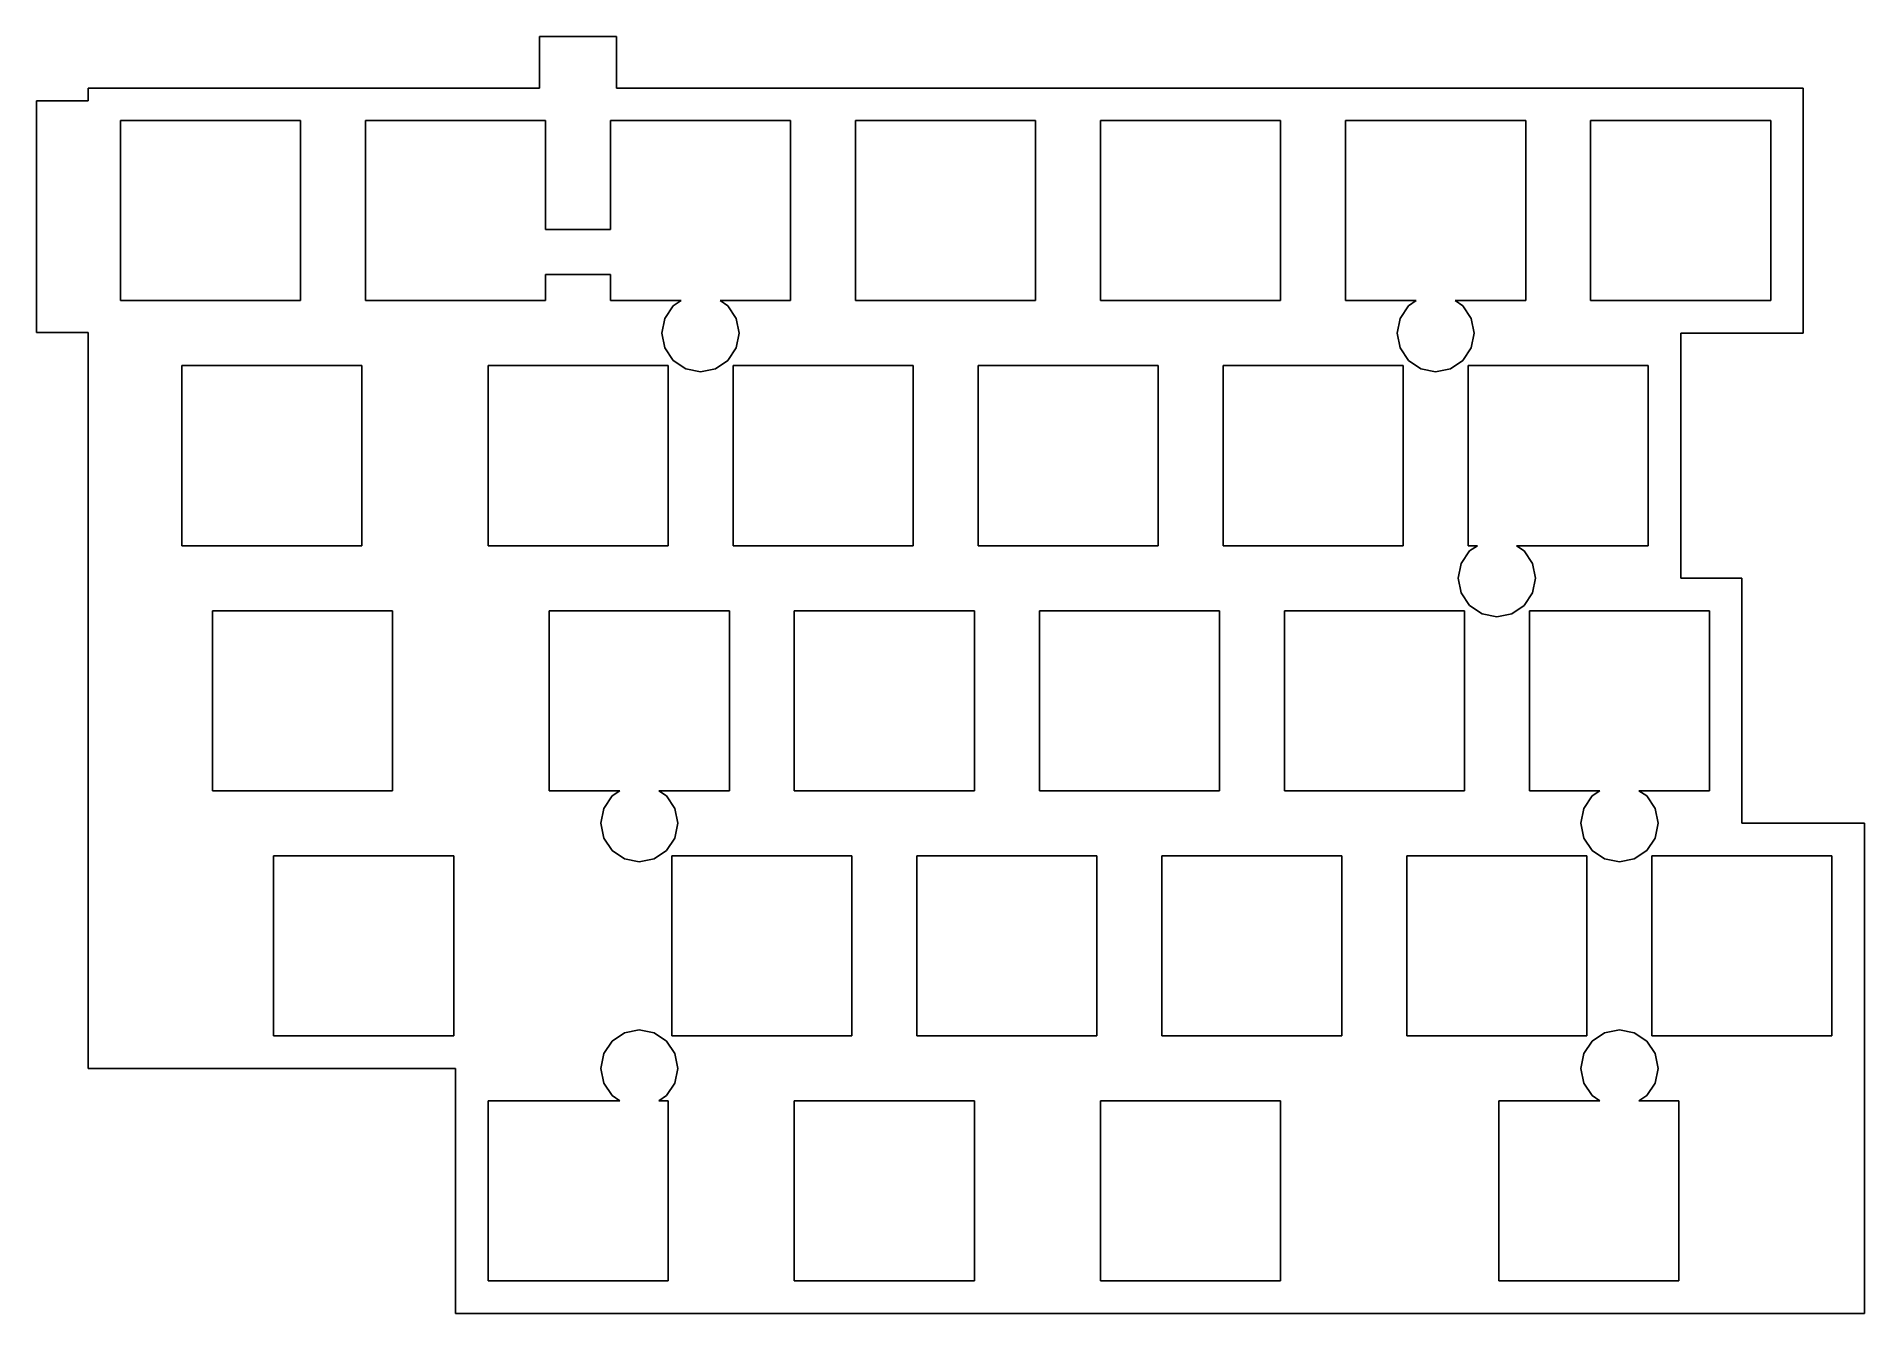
# Model space of a CAD drawing. Header units: metres. Extents: x -14 to 129, y -86 to 14.
import ezdxf

# ---------------------------------------------------------------- set-up
doc = ezdxf.new("R2010")
doc.units = ezdxf.units.M

msp = doc.modelspace()

# ---------------------------------------------------------------- linework, layer by layer
for p, q in [((31.575, 13.525), (25.575, 13.525)), ((25.575, 13.525), (25.575, 9.52499)), ((31.575, 9.52499), (31.575, 13.525)), ((25.575, 9.52499), (-9.52499, 9.52499)), ((-9.52499, 9.52499), (-9.52499, 8.52499)), ((123.825, 9.52499), (31.575, 9.52499)), ((123.825, -9.52499), (123.825, 9.52499)), ((-9.52499, 8.52499), (-13.525, 8.52499)), ((-13.525, 8.52499), (-13.525, -9.47499)), ((-7, -7), (-7, 7)), ((-7, 7), (7, 7)), ((7, 7), (7, -7)), ((12.05, -7), (12.05, 7)), ((12.05, 7), (26.05, 7)), ((26.05, 7), (26.05, -1.47499)), ((31.1, -1.47499), (31.1, 7)), ((31.1, 7), (45.1, 7)), ((45.1, 7), (45.1, -7)), ((50.15, -7), (50.15, 7)), ((50.15, 7), (64.15, 7)), ((64.15, 7), (64.15, -7)), ((69.2, -7), (69.2, 7)), ((69.2, 7), (83.2, 7)), ((83.2, 7), (83.2, -7)), ((88.25, -7), (88.25, 7)), ((88.25, 7), (102.25, 7)), ((102.25, 7), (102.25, -7)), ((107.3, -7), (107.3, 7)), ((107.3, 7), (121.3, 7)), ((121.3, 7), (121.3, -7)), ((26.05, -1.47499), (31.1, -1.47499)), ((31.1, -4.97499), (26.05, -4.97499)), ((26.05, -4.97499), (26.05, -7)), ((31.1, -7), (31.1, -4.97499)), ((7, -7), (-7, -7)), ((26.05, -7), (12.05, -7)), ((36.5828, -7), (31.1, -7)), ((35.9787, -7.40367), (36.5828, -7)), ((45.1, -7), (39.6172, -7)), ((39.6172, -7), (40.2213, -7.40367)), ((64.15, -7), (50.15, -7)), ((83.2, -7), (69.2, -7)), ((93.7328, -7), (88.25, -7)), ((93.1287, -7.40367), (93.7328, -7)), ((102.25, -7), (96.7672, -7)), ((96.7672, -7), (97.3713, -7.40367)), ((121.3, -7), (107.3, -7)), ((35.1, -9.52499), (35.3284, -8.37694)), ((35.3284, -8.37694), (35.9787, -7.40367)), ((40.2213, -7.40367), (40.8716, -8.37694)), ((40.8716, -8.37694), (41.1, -9.52499)), ((92.25, -9.52499), (92.4784, -8.37694)), ((92.4784, -8.37694), (93.1287, -7.40367)), ((97.3713, -7.40367), (98.0216, -8.37694)), ((98.0216, -8.37694), (98.25, -9.52499)), ((-13.525, -9.47499), (-9.52499, -9.47499)), ((-9.52499, -9.47499), (-9.52499, -66.675)), ((35.3284, -10.673), (35.1, -9.52499)), ((41.1, -9.52499), (40.8716, -10.673)), ((92.4784, -10.673), (92.25, -9.52499)), ((98.25, -9.52499), (98.0216, -10.673)), ((114.3, -28.575), (114.3, -9.52499)), ((114.3, -9.52499), (123.825, -9.52499)), ((35.9787, -11.6463), (35.3284, -10.673)), ((40.8716, -10.673), (40.2213, -11.6463)), ((93.1287, -11.6463), (92.4784, -10.673)), ((98.0216, -10.673), (97.3713, -11.6463)), ((-2.23749, -26.05), (-2.23749, -12.05)), ((-2.23749, -12.05), (11.7625, -12.05)), ((11.7625, -12.05), (11.7625, -26.05)), ((21.575, -26.05), (21.575, -12.05)), ((21.575, -12.05), (35.575, -12.05)), ((35.575, -12.05), (35.575, -26.05)), ((36.952, -12.2966), (35.9787, -11.6463)), ((38.1, -12.525), (36.952, -12.2966)), ((39.248, -12.2966), (38.1, -12.525)), ((40.2213, -11.6463), (39.248, -12.2966)), ((40.625, -26.05), (40.625, -12.05)), ((40.625, -12.05), (54.625, -12.05)), ((54.625, -12.05), (54.625, -26.05)), ((59.675, -26.05), (59.675, -12.05)), ((59.675, -12.05), (73.675, -12.05)), ((73.675, -12.05), (73.675, -26.05)), ((78.725, -26.05), (78.725, -12.05)), ((78.725, -12.05), (92.725, -12.05)), ((92.725, -12.05), (92.725, -26.05)), ((94.1019, -12.2966), (93.1287, -11.6463)), ((95.25, -12.525), (94.1019, -12.2966)), ((96.398, -12.2966), (95.25, -12.525)), ((97.3713, -11.6463), (96.398, -12.2966)), ((97.775, -26.05), (97.775, -12.05)), ((97.775, -12.05), (111.775, -12.05)), ((111.775, -12.05), (111.775, -26.05)), ((11.7625, -26.05), (-2.23749, -26.05)), ((35.575, -26.05), (21.575, -26.05)), ((54.625, -26.05), (40.625, -26.05)), ((73.675, -26.05), (59.675, -26.05)), ((92.725, -26.05), (78.725, -26.05)), ((97.2409, -27.4269), (97.8912, -26.4537)), ((98.4953, -26.05), (97.775, -26.05)), ((97.8912, -26.4537), (98.4953, -26.05)), ((111.775, -26.05), (101.53, -26.05)), ((101.53, -26.05), (102.134, -26.4537)), ((102.134, -26.4537), (102.784, -27.4269)), ((97.0125, -28.575), (97.2409, -27.4269)), ((102.784, -27.4269), (103.012, -28.575)), ((97.2409, -29.723), (97.0125, -28.575)), ((97.8912, -30.6963), (97.2409, -29.723)), ((102.784, -29.723), (102.134, -30.6963)), ((103.012, -28.575), (102.784, -29.723)), ((119.062, -28.575), (114.3, -28.575)), ((119.062, -47.625), (119.062, -28.575)), ((0.14374, -45.1), (0.14374, -31.1)), ((0.14374, -31.1), (14.1437, -31.1)), ((14.1437, -31.1), (14.1437, -45.1)), ((26.3375, -45.1), (26.3375, -31.1)), ((26.3375, -31.1), (40.3375, -31.1)), ((40.3375, -31.1), (40.3375, -45.1)), ((45.3875, -45.1), (45.3875, -31.1)), ((45.3875, -31.1), (59.3875, -31.1)), ((59.3875, -31.1), (59.3875, -45.1)), ((64.4375, -45.1), (64.4375, -31.1)), ((64.4375, -31.1), (78.4375, -31.1)), ((78.4375, -31.1), (78.4375, -45.1)), ((83.4875, -45.1), (83.4875, -31.1)), ((83.4875, -31.1), (97.4875, -31.1)), ((97.4875, -31.1), (97.4875, -45.1)), ((98.8644, -31.3466), (97.8912, -30.6963)), ((102.134, -30.6963), (101.161, -31.3466)), ((102.537, -45.1), (102.537, -31.1)), ((102.537, -31.1), (116.537, -31.1)), ((116.537, -31.1), (116.537, -45.1)), ((100.012, -31.575), (98.8644, -31.3466)), ((101.161, -31.3466), (100.012, -31.575)), ((14.1437, -45.1), (0.14374, -45.1)), ((31.8203, -45.1), (26.3375, -45.1)), ((31.2162, -45.5037), (31.8203, -45.1)), ((40.3375, -45.1), (34.8547, -45.1)), ((34.8547, -45.1), (35.4588, -45.5037)), ((59.3875, -45.1), (45.3875, -45.1)), ((78.4375, -45.1), (64.4375, -45.1)), ((97.4875, -45.1), (83.4875, -45.1)), ((108.02, -45.1), (102.537, -45.1)), ((107.416, -45.5037), (108.02, -45.1)), ((116.537, -45.1), (111.055, -45.1)), ((111.055, -45.1), (111.659, -45.5037)), ((30.3375, -47.625), (30.5659, -46.4769)), ((30.5659, -46.4769), (31.2162, -45.5037)), ((35.4588, -45.5037), (36.1091, -46.4769)), ((36.1091, -46.4769), (36.3375, -47.625)), ((106.537, -47.625), (106.766, -46.4769)), ((106.766, -46.4769), (107.416, -45.5037)), ((111.659, -45.5037), (112.309, -46.4769)), ((112.309, -46.4769), (112.537, -47.625)), ((30.5659, -48.773), (30.3375, -47.625)), ((36.3375, -47.625), (36.1091, -48.773)), ((106.766, -48.773), (106.537, -47.625)), ((112.537, -47.625), (112.309, -48.773)), ((128.587, -47.625), (119.062, -47.625)), ((128.587, -85.725), (128.587, -47.625)), ((31.2162, -49.7463), (30.5659, -48.773)), ((36.1091, -48.773), (35.4588, -49.7463)), ((107.416, -49.7463), (106.766, -48.773)), ((112.309, -48.773), (111.659, -49.7463)), ((4.90625, -64.15), (4.90625, -50.15)), ((4.90625, -50.15), (18.9062, -50.15)), ((18.9062, -50.15), (18.9062, -64.15)), ((32.1894, -50.3966), (31.2162, -49.7463)), ((33.3375, -50.625), (32.1894, -50.3966)), ((34.4855, -50.3966), (33.3375, -50.625)), ((35.4588, -49.7463), (34.4855, -50.3966)), ((35.8625, -64.15), (35.8625, -50.15)), ((35.8625, -50.15), (49.8625, -50.15)), ((49.8625, -50.15), (49.8625, -64.15)), ((54.9125, -64.15), (54.9125, -50.15)), ((54.9125, -50.15), (68.9125, -50.15)), ((68.9125, -50.15), (68.9125, -64.15)), ((73.9625, -64.15), (73.9625, -50.15)), ((73.9625, -50.15), (87.9625, -50.15)), ((87.9625, -50.15), (87.9625, -64.15)), ((93.0125, -64.15), (93.0125, -50.15)), ((93.0125, -50.15), (107.012, -50.15)), ((107.012, -50.15), (107.012, -64.15)), ((108.389, -50.3966), (107.416, -49.7463)), ((109.537, -50.625), (108.389, -50.3966)), ((110.686, -50.3966), (109.537, -50.625)), ((111.659, -49.7463), (110.686, -50.3966)), ((112.062, -64.15), (112.062, -50.15)), ((112.062, -50.15), (126.062, -50.15)), ((126.062, -50.15), (126.062, -64.15)), ((31.2162, -64.5537), (32.1894, -63.9034)), ((32.1894, -63.9034), (33.3375, -63.675)), ((33.3375, -63.675), (34.4855, -63.9034)), ((34.4855, -63.9034), (35.4588, -64.5537)), ((107.416, -64.5537), (108.389, -63.9034)), ((108.389, -63.9034), (109.537, -63.675)), ((109.537, -63.675), (110.686, -63.9034)), ((110.686, -63.9034), (111.659, -64.5537)), ((18.9062, -64.15), (4.90625, -64.15)), ((30.5659, -65.5269), (31.2162, -64.5537)), ((35.4588, -64.5537), (36.1091, -65.5269)), ((49.8625, -64.15), (35.8625, -64.15)), ((68.9125, -64.15), (54.9125, -64.15)), ((87.9625, -64.15), (73.9625, -64.15)), ((107.012, -64.15), (93.0125, -64.15)), ((106.766, -65.5269), (107.416, -64.5537)), ((111.659, -64.5537), (112.309, -65.5269)), ((126.062, -64.15), (112.062, -64.15)), ((-9.52499, -66.675), (19.05, -66.675)), ((19.05, -66.675), (19.05, -85.725)), ((30.3375, -66.675), (30.5659, -65.5269)), ((30.5659, -67.823), (30.3375, -66.675)), ((36.1091, -65.5269), (36.3375, -66.675)), ((36.3375, -66.675), (36.1091, -67.823)), ((106.537, -66.675), (106.766, -65.5269)), ((106.766, -67.823), (106.537, -66.675)), ((112.309, -65.5269), (112.537, -66.675)), ((112.537, -66.675), (112.309, -67.823)), ((31.2162, -68.7963), (30.5659, -67.823)), ((36.1091, -67.823), (35.4588, -68.7963)), ((107.416, -68.7963), (106.766, -67.823)), ((112.309, -67.823), (111.659, -68.7963)), ((21.575, -83.2), (21.575, -69.2)), ((21.575, -69.2), (31.8203, -69.2)), ((31.8203, -69.2), (31.2162, -68.7963)), ((35.4588, -68.7963), (34.8547, -69.2)), ((34.8547, -69.2), (35.575, -69.2)), ((35.575, -69.2), (35.575, -83.2)), ((45.3875, -83.2), (45.3875, -69.2)), ((45.3875, -69.2), (59.3875, -69.2)), ((59.3875, -69.2), (59.3875, -83.2)), ((69.2, -83.2), (69.2, -69.2)), ((69.2, -69.2), (83.2, -69.2)), ((83.2, -69.2), (83.2, -83.2)), ((100.156, -83.2), (100.156, -69.2)), ((100.156, -69.2), (108.02, -69.2)), ((108.02, -69.2), (107.416, -68.7963)), ((111.659, -68.7963), (111.055, -69.2)), ((111.055, -69.2), (114.156, -69.2)), ((114.156, -69.2), (114.156, -83.2)), ((35.575, -83.2), (21.575, -83.2)), ((59.3875, -83.2), (45.3875, -83.2)), ((83.2, -83.2), (69.2, -83.2)), ((114.156, -83.2), (100.156, -83.2)), ((19.05, -85.725), (128.587, -85.725))]:
    msp.add_line(p, q)

doc.saveas('drawing.dxf')
